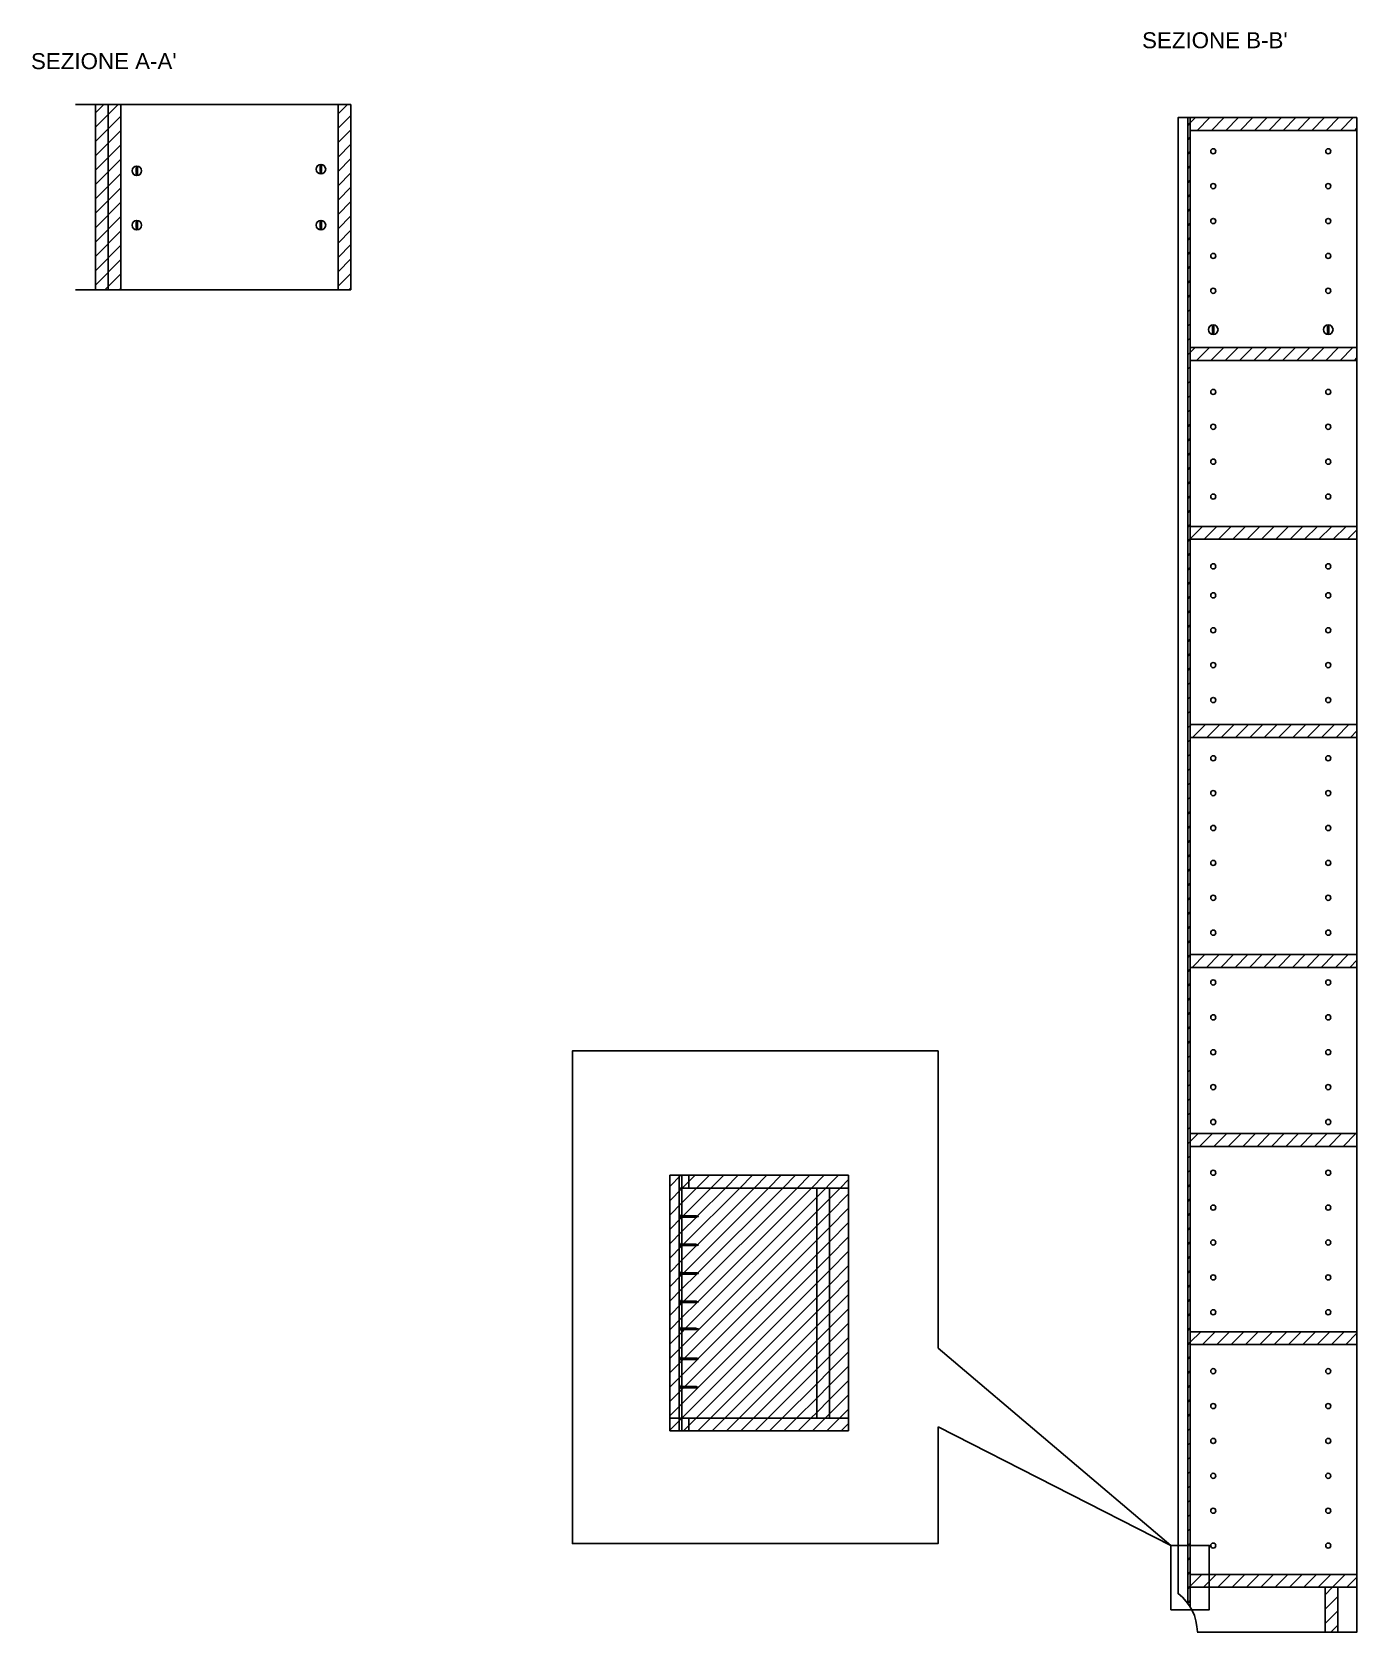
# Model space of a CAD drawing. Header units: millimetres. Extents: x 2389 to 3088, y 951 to 1751.
# Drawn here: x 2467.2 to 2674.6, y 950.5 to 1200.9 of the extents above; entities that cross this region are included whole.
import ezdxf

# ---------------------------------------------------------------- set-up
doc = ezdxf.new("R2010")
doc.units = ezdxf.units.MM
doc.layers.add('DETTAGLI', color=4, linetype='Continuous')
doc.layers.add('SEZIONI', color=1, linetype='Continuous')
doc.styles.get("Standard").update_dxf_attribs({"font": 'arial.ttf'})
pattern_1 = [(45, (-232.4712, -353.9734), (-1.122532, 1.122532), [])]
pattern_2 = [(45, (-312.0437, -273.793), (-1.122532, 1.122532), [])]

msp = doc.modelspace()

# ---------------------------------------------------------------- hatches: boundary and pattern name
h = msp.add_hatch()
h.set_pattern_fill('ANSI31', color=256, scale=0.5)
h.set_pattern_definition([(45, (48.7971, -285.9306), (-1.122532, 1.122532), [])])
h.paths.add_polyline_path([(2481.12, 1189.55), (2479.12, 1189.55), (2479.12, 1160.55), (2481.12, 1160.55)])
h.paths.add_polyline_path([(2479.12, 1189.55), (2477.12, 1189.55), (2477.12, 1160.55), (2479.12, 1160.55)])
h.paths.add_polyline_path([(2517.12, 1160.55), (2517.12, 1189.55), (2515.12, 1189.55), (2515.12, 1160.55)])
h = msp.add_hatch()
h.set_pattern_fill('ANSI31', color=256, scale=0.5)
h.set_pattern_definition(pattern_1)
h.paths.add_polyline_path([(2648.49, 1054.51), (2648.09, 1054.51), (2648.09, 1028.51), (2648.49, 1028.51)], flags=17)
h.paths.add_polyline_path([(2648.49, 957.51), (2648.09, 957.51), (2648.09, 954.99, -0.023516), (2648.49, 954.39)])
h.paths.add_polyline_path([(2648.49, 959.51), (2648.09, 959.51), (2648.09, 957.51), (2648.49, 957.51)])
h.paths.add_polyline_path([(2648.49, 1187.51), (2648.09, 1187.51), (2648.09, 959.51), (2648.49, 959.51)])
h = msp.add_hatch()
h.set_pattern_fill('ANSI31', color=256, scale=0.5)
h.set_pattern_definition(pattern_1)
h.paths.add_polyline_path([(2648.49, 1187.51), (2648.09, 1187.51), (2648.09, 1028.51), (2648.49, 1028.51)])
h = msp.add_hatch()
h.set_pattern_fill('ANSI31', color=256, scale=0.5)
h.set_pattern_definition(pattern_1)
h.paths.add_polyline_path([(2674.59, 957.51), (2674.59, 959.51), (2648.49, 959.51), (2648.49, 957.51)])
h.paths.add_polyline_path([(2674.59, 995.51), (2674.59, 997.51), (2648.49, 997.51), (2648.49, 995.51)])
h.paths.add_polyline_path([(2648.49, 1056.51), (2648.49, 1054.51), (2674.59, 1054.51), (2674.59, 1056.51)])
h.paths.add_polyline_path([(2648.49, 1028.51), (2648.49, 1026.51), (2674.59, 1026.51), (2674.59, 1028.51)])
h.paths.add_polyline_path([(2648.49, 1092.51), (2648.49, 1090.51), (2674.59, 1090.51), (2674.59, 1092.51)])
h.paths.add_polyline_path([(2648.49, 1123.51), (2648.49, 1121.51), (2674.59, 1121.51), (2674.59, 1123.51)])
h.paths.add_polyline_path([(2648.49, 1151.51), (2648.49, 1149.51), (2674.59, 1149.51), (2674.59, 1151.51)])
h.paths.add_polyline_path([(2648.49, 1187.51), (2648.49, 1185.51), (2674.59, 1185.51), (2674.59, 1187.51)])
h = msp.add_hatch()
h.set_pattern_fill('ANSI31', color=256, scale=0.5)
h.set_pattern_definition(pattern_2)
h.paths.add_polyline_path([(2592.02, 1019.98), (2590.02, 1019.98), (2590.02, 983.98), (2592.02, 983.98)])
h.paths.add_polyline_path([(2568.52, 1021.98), (2567.02, 1021.98), (2567.02, 983.98), (2568.52, 983.98)])
h.paths.add_polyline_path([(2595.02, 983.98), (2570.02, 983.98), (2570.02, 981.98), (2595.02, 981.98)])
h.paths.add_polyline_path([(2570.02, 983.98), (2568.92, 983.98), (2568.92, 981.98), (2570.02, 981.98)])
h.paths.add_polyline_path([(2568.52, 983.98), (2567.02, 983.98), (2567.02, 981.98), (2568.52, 981.98)])
h.paths.add_polyline_path([(2568.92, 983.98), (2568.52, 983.98), (2568.52, 981.98), (2568.92, 981.98)])
h.paths.add_polyline_path([(2568.92, 988.73), (2568.69, 988.73, 0.343729), (2568.59, 988.66), (2568.52, 988.43), (2568.52, 983.98), (2568.92, 983.98)])
h.paths.add_polyline_path([(2568.92, 993.18), (2568.69, 993.18, 0.343729), (2568.59, 993.11), (2568.52, 992.88), (2568.52, 989.23), (2568.6, 988.99, 0.300909), (2568.69, 988.93), (2568.92, 988.93)])
h.paths.add_polyline_path([(2568.92, 997.84), (2568.69, 997.84, 0.343729), (2568.59, 997.77), (2568.52, 997.54), (2568.52, 993.68), (2568.6, 993.44, 0.300909), (2568.69, 993.38), (2568.92, 993.38)])
h.paths.add_polyline_path([(2568.92, 1002.08), (2568.69, 1002.08, 0.343729), (2568.59, 1002.01), (2568.52, 1001.78), (2568.52, 998.34), (2568.6, 998.1, 0.300909), (2568.69, 998.04), (2568.92, 998.04)])
h.paths.add_polyline_path([(2568.92, 1006.53), (2568.69, 1006.53, 0.343729), (2568.59, 1006.46), (2568.52, 1006.23), (2568.52, 1002.58), (2568.6, 1002.34, 0.300909), (2568.69, 1002.28), (2568.92, 1002.28)])
h.paths.add_polyline_path([(2568.92, 1010.98), (2568.69, 1010.98, 0.343729), (2568.59, 1010.91), (2568.52, 1010.68), (2568.52, 1007.03), (2568.6, 1006.79, 0.300909), (2568.69, 1006.73), (2568.92, 1006.73)])
h.paths.add_polyline_path([(2568.92, 1015.43), (2568.69, 1015.43, 0.343729), (2568.59, 1015.36), (2568.52, 1015.13), (2568.52, 1011.48), (2568.6, 1011.24, 0.300909), (2568.69, 1011.18), (2568.92, 1011.18)])
h.paths.add_polyline_path([(2568.92, 1019.98), (2568.52, 1019.98), (2568.52, 1015.93), (2568.6, 1015.69, 0.300909), (2568.69, 1015.63), (2568.92, 1015.63)])
h.paths.add_polyline_path([(2568.92, 1021.98), (2568.52, 1021.98), (2568.52, 1019.98), (2568.92, 1019.98)])
h.paths.add_polyline_path([(2570.02, 1021.98), (2568.92, 1021.98), (2568.92, 1019.98), (2570.02, 1019.98)])
h.paths.add_polyline_path([(2595.02, 1021.98), (2570.02, 1021.98), (2570.02, 1019.98), (2595.02, 1019.98)])
h = msp.add_hatch()
h.set_pattern_fill('ANSI31', color=256, scale=0.5)
h.set_pattern_definition(pattern_2)
h.paths.add_polyline_path([(2571.52, 1002.18), (2571.26, 1002.12), (2571.25, 1002.07), (2571.23, 1002.11), (2571.11, 1002.08), (2571.1, 1002.08), (2568.92, 1002.08), (2568.92, 998.07), (2568.93, 998.04), (2571.21, 998.04), (2571.21, 998.05), (2571.24, 998.01), (2571.52, 997.94), (2571.26, 997.88), (2571.25, 997.83), (2571.23, 997.87), (2571.11, 997.84), (2571.1, 997.84), (2568.92, 997.84), (2568.92, 993.41), (2568.93, 993.38), (2571.21, 993.38), (2571.21, 993.39), (2571.24, 993.35), (2571.52, 993.28), (2571.26, 993.22), (2571.25, 993.17), (2571.23, 993.21), (2571.11, 993.18), (2571.1, 993.18), (2568.92, 993.18), (2568.92, 988.96), (2568.93, 988.93), (2571.21, 988.93), (2571.21, 988.94), (2571.24, 988.9), (2571.52, 988.83), (2571.26, 988.77), (2571.25, 988.72), (2571.23, 988.76), (2571.11, 988.73), (2571.1, 988.73), (2568.92, 988.73), (2568.92, 983.98), (2570.02, 983.98), (2590.02, 983.98), (2590.02, 1019.98), (2568.92, 1019.98), (2568.92, 1015.66), (2568.93, 1015.63), (2571.21, 1015.63), (2571.21, 1015.64), (2571.24, 1015.6), (2571.52, 1015.53), (2571.26, 1015.47), (2571.25, 1015.42), (2571.23, 1015.46), (2571.11, 1015.43), (2571.1, 1015.43), (2568.92, 1015.43), (2568.92, 1011.21), (2568.93, 1011.18), (2571.21, 1011.18), (2571.21, 1011.19), (2571.24, 1011.15), (2571.52, 1011.08), (2571.26, 1011.02), (2571.25, 1010.97), (2571.23, 1011.01), (2571.11, 1010.98), (2571.1, 1010.98), (2568.92, 1010.98), (2568.92, 1006.76), (2568.93, 1006.73), (2571.21, 1006.73), (2571.21, 1006.74), (2571.24, 1006.7), (2571.52, 1006.63), (2571.26, 1006.57), (2571.25, 1006.52), (2571.23, 1006.56), (2571.11, 1006.53), (2571.1, 1006.53), (2568.92, 1006.53), (2568.92, 1002.31), (2568.93, 1002.28), (2571.21, 1002.28), (2571.21, 1002.29), (2571.24, 1002.25)])
h.paths.add_polyline_path([(2595.02, 1019.98), (2592.02, 1019.98), (2592.02, 983.98), (2595.02, 983.98)])
h = msp.add_hatch()
h.set_pattern_fill('ANSI31', color=256, scale=0.5)
h.set_pattern_definition(pattern_1)
h.paths.add_polyline_path([(2671.59, 957.51), (2669.59, 957.51), (2669.59, 950.51), (2671.59, 950.51)])

# ---------------------------------------------------------------- linework, layer by layer
for p, q in [((2517.12, 1189.55), (2473.99, 1189.55)), ((2477.12, 1189.55), (2477.12, 1160.55)), ((2479.12, 1160.55), (2479.12, 1189.55)), ((2481.12, 1189.55), (2481.12, 1160.55)), ((2515.12, 1160.55), (2515.12, 1189.55)), ((2517.12, 1189.55), (2517.12, 1160.55)), ((2648.09, 1187.51), (2648.09, 954.99)), ((2648.49, 1187.51), (2648.49, 954.39)), ((2648.49, 1185.51), (2674.59, 1185.51)), ((2517.12, 1160.55), (2473.99, 1160.55)), ((2674.59, 1151.51), (2648.49, 1151.51)), ((2648.49, 1149.51), (2674.59, 1149.51)), ((2674.59, 1123.51), (2648.49, 1123.51)), ((2648.49, 1121.51), (2674.59, 1121.51)), ((2674.59, 1092.51), (2648.49, 1092.51)), ((2648.49, 1090.51), (2674.59, 1090.51)), ((2674.59, 1056.51), (2648.49, 1056.51)), ((2648.49, 1054.51), (2674.59, 1054.51)), ((2648.49, 1028.51), (2674.59, 1028.51)), ((2674.59, 1026.51), (2648.49, 1026.51)), ((2567.02, 983.98), (2567.02, 1021.98)), ((2568.52, 1021.98), (2567.02, 1021.98)), ((2568.52, 983.98), (2568.52, 1021.98)), ((2568.52, 1021.98), (2568.92, 1021.98)), ((2568.92, 1021.98), (2595.02, 1021.98)), ((2568.92, 1019.98), (2568.92, 1021.98)), ((2570.02, 1019.98), (2570.02, 1021.98)), ((2595.02, 1021.98), (2595.02, 1019.98)), ((2568.52, 1019.98), (2568.92, 1019.98)), ((2568.92, 1019.98), (2595.02, 1019.98)), ((2568.92, 1015.63), (2568.92, 1019.98)), ((2590.02, 983.98), (2590.02, 1019.98)), ((2592.02, 1019.98), (2592.02, 983.98)), ((2595.02, 981.98), (2595.02, 1019.98)), ((2568.73, 1015.63), (2568.8, 1015.43)), ((2568.83, 1015.63), (2568.9, 1015.43)), ((2568.92, 1006.73), (2568.92, 1015.43)), ((2568.93, 1015.63), (2569, 1015.43)), ((2569.03, 1015.63), (2569.1, 1015.43)), ((2569.13, 1015.63), (2569.2, 1015.43)), ((2569.23, 1015.63), (2569.3, 1015.43)), ((2569.33, 1015.63), (2569.4, 1015.43)), ((2569.43, 1015.63), (2569.5, 1015.43)), ((2569.53, 1015.63), (2569.6, 1015.43)), ((2569.63, 1015.63), (2569.7, 1015.43)), ((2569.73, 1015.63), (2569.8, 1015.43)), ((2569.83, 1015.63), (2569.9, 1015.43)), ((2569.93, 1015.63), (2570, 1015.43)), ((2570.03, 1015.63), (2570.1, 1015.43)), ((2570.13, 1015.63), (2570.2, 1015.43)), ((2570.23, 1015.63), (2570.3, 1015.43)), ((2570.33, 1015.63), (2570.4, 1015.43)), ((2570.43, 1015.63), (2570.5, 1015.43)), ((2570.53, 1015.63), (2570.6, 1015.43)), ((2570.63, 1015.63), (2570.7, 1015.43)), ((2570.73, 1015.63), (2570.8, 1015.43)), ((2570.83, 1015.63), (2570.9, 1015.43)), ((2570.93, 1015.63), (2571, 1015.43)), ((2571.03, 1015.63), (2571.1, 1015.43)), ((2568.73, 1011.18), (2568.8, 1010.98)), ((2568.83, 1011.18), (2568.9, 1010.98)), ((2568.93, 1011.18), (2569, 1010.98)), ((2569.03, 1011.18), (2569.1, 1010.98)), ((2569.13, 1011.18), (2569.2, 1010.98)), ((2569.23, 1011.18), (2569.3, 1010.98)), ((2569.33, 1011.18), (2569.4, 1010.98)), ((2569.43, 1011.18), (2569.5, 1010.98)), ((2569.53, 1011.18), (2569.6, 1010.98)), ((2569.63, 1011.18), (2569.7, 1010.98)), ((2569.73, 1011.18), (2569.8, 1010.98)), ((2569.83, 1011.18), (2569.9, 1010.98)), ((2569.93, 1011.18), (2570, 1010.98)), ((2570.03, 1011.18), (2570.1, 1010.98)), ((2570.13, 1011.18), (2570.2, 1010.98)), ((2570.23, 1011.18), (2570.3, 1010.98)), ((2570.33, 1011.18), (2570.4, 1010.98)), ((2570.43, 1011.18), (2570.5, 1010.98)), ((2570.53, 1011.18), (2570.6, 1010.98)), ((2570.63, 1011.18), (2570.7, 1010.98)), ((2570.73, 1011.18), (2570.8, 1010.98)), ((2570.83, 1011.18), (2570.9, 1010.98)), ((2570.93, 1011.18), (2571, 1010.98)), ((2571.03, 1011.18), (2571.1, 1010.98)), ((2568.73, 1006.73), (2568.8, 1006.53)), ((2568.83, 1006.73), (2568.9, 1006.53)), ((2568.93, 1006.73), (2569, 1006.53)), ((2569.03, 1006.73), (2569.1, 1006.53)), ((2569.13, 1006.73), (2569.2, 1006.53)), ((2569.23, 1006.73), (2569.3, 1006.53)), ((2569.33, 1006.73), (2569.4, 1006.53)), ((2569.43, 1006.73), (2569.5, 1006.53)), ((2569.53, 1006.73), (2569.6, 1006.53)), ((2569.63, 1006.73), (2569.7, 1006.53)), ((2569.73, 1006.73), (2569.8, 1006.53)), ((2569.83, 1006.73), (2569.9, 1006.53)), ((2569.93, 1006.73), (2570, 1006.53)), ((2570.03, 1006.73), (2570.1, 1006.53)), ((2570.13, 1006.73), (2570.2, 1006.53)), ((2570.23, 1006.73), (2570.3, 1006.53)), ((2570.33, 1006.73), (2570.4, 1006.53)), ((2570.43, 1006.73), (2570.5, 1006.53)), ((2570.53, 1006.73), (2570.6, 1006.53)), ((2570.63, 1006.73), (2570.7, 1006.53)), ((2570.73, 1006.73), (2570.8, 1006.53)), ((2570.83, 1006.73), (2570.9, 1006.53)), ((2570.93, 1006.73), (2571, 1006.53)), ((2571.03, 1006.73), (2571.1, 1006.53)), ((2568.92, 1002.28), (2568.92, 1006.53)), ((2568.73, 1002.28), (2568.8, 1002.08)), ((2568.83, 1002.28), (2568.9, 1002.08)), ((2568.92, 993.38), (2568.92, 1002.08)), ((2568.93, 1002.28), (2569, 1002.08)), ((2569.03, 1002.28), (2569.1, 1002.08)), ((2569.13, 1002.28), (2569.2, 1002.08)), ((2569.23, 1002.28), (2569.3, 1002.08)), ((2569.33, 1002.28), (2569.4, 1002.08)), ((2569.43, 1002.28), (2569.5, 1002.08)), ((2569.53, 1002.28), (2569.6, 1002.08)), ((2569.63, 1002.28), (2569.7, 1002.08)), ((2569.73, 1002.28), (2569.8, 1002.08)), ((2569.83, 1002.28), (2569.9, 1002.08)), ((2569.93, 1002.28), (2570, 1002.08)), ((2570.03, 1002.28), (2570.1, 1002.08)), ((2570.13, 1002.28), (2570.2, 1002.08)), ((2570.23, 1002.28), (2570.3, 1002.08)), ((2570.33, 1002.28), (2570.4, 1002.08)), ((2570.43, 1002.28), (2570.5, 1002.08)), ((2570.53, 1002.28), (2570.6, 1002.08)), ((2570.63, 1002.28), (2570.7, 1002.08)), ((2570.73, 1002.28), (2570.8, 1002.08)), ((2570.83, 1002.28), (2570.9, 1002.08)), ((2570.93, 1002.28), (2571, 1002.08)), ((2571.03, 1002.28), (2571.1, 1002.08)), ((2568.73, 998.04), (2568.8, 997.84)), ((2568.83, 998.04), (2568.9, 997.84)), ((2568.93, 998.04), (2569, 997.84)), ((2569.03, 998.04), (2569.1, 997.84)), ((2569.13, 998.04), (2569.2, 997.84)), ((2569.23, 998.04), (2569.3, 997.84)), ((2569.33, 998.04), (2569.4, 997.84)), ((2569.43, 998.04), (2569.5, 997.84)), ((2569.53, 998.04), (2569.6, 997.84)), ((2569.63, 998.04), (2569.7, 997.84)), ((2569.73, 998.04), (2569.8, 997.84)), ((2569.83, 998.04), (2569.9, 997.84)), ((2569.93, 998.04), (2570, 997.84)), ((2570.03, 998.04), (2570.1, 997.84)), ((2570.13, 998.04), (2570.2, 997.84)), ((2570.23, 998.04), (2570.3, 997.84)), ((2570.33, 998.04), (2570.4, 997.84)), ((2570.43, 998.04), (2570.5, 997.84)), ((2570.53, 998.04), (2570.6, 997.84)), ((2570.63, 998.04), (2570.7, 997.84)), ((2570.73, 998.04), (2570.8, 997.84)), ((2570.83, 998.04), (2570.9, 997.84)), ((2570.93, 998.04), (2571, 997.84)), ((2571.03, 998.04), (2571.1, 997.84)), ((2648.49, 997.51), (2674.59, 997.51)), ((2674.59, 995.51), (2648.49, 995.51)), ((2568.73, 993.38), (2568.8, 993.18)), ((2568.83, 993.38), (2568.9, 993.18)), ((2568.92, 988.93), (2568.92, 993.18)), ((2568.93, 993.38), (2569, 993.18)), ((2569.03, 993.38), (2569.1, 993.18)), ((2569.13, 993.38), (2569.2, 993.18)), ((2569.23, 993.38), (2569.3, 993.18)), ((2569.33, 993.38), (2569.4, 993.18)), ((2569.43, 993.38), (2569.5, 993.18)), ((2569.53, 993.38), (2569.6, 993.18)), ((2569.63, 993.38), (2569.7, 993.18)), ((2569.73, 993.38), (2569.8, 993.18)), ((2569.83, 993.38), (2569.9, 993.18)), ((2569.93, 993.38), (2570, 993.18)), ((2570.03, 993.38), (2570.1, 993.18)), ((2570.13, 993.38), (2570.2, 993.18)), ((2570.23, 993.38), (2570.3, 993.18)), ((2570.33, 993.38), (2570.4, 993.18)), ((2570.43, 993.38), (2570.5, 993.18)), ((2570.53, 993.38), (2570.6, 993.18)), ((2570.63, 993.38), (2570.7, 993.18)), ((2570.73, 993.38), (2570.8, 993.18)), ((2570.83, 993.38), (2570.9, 993.18)), ((2570.93, 993.38), (2571, 993.18)), ((2571.03, 993.38), (2571.1, 993.18)), ((2568.73, 988.93), (2568.8, 988.73)), ((2568.83, 988.93), (2568.9, 988.73)), ((2568.92, 983.98), (2568.92, 988.73)), ((2568.93, 988.93), (2569, 988.73)), ((2569.03, 988.93), (2569.1, 988.73)), ((2569.13, 988.93), (2569.2, 988.73)), ((2569.23, 988.93), (2569.3, 988.73)), ((2569.33, 988.93), (2569.4, 988.73)), ((2569.43, 988.93), (2569.5, 988.73)), ((2569.53, 988.93), (2569.6, 988.73)), ((2569.63, 988.93), (2569.7, 988.73)), ((2569.73, 988.93), (2569.8, 988.73)), ((2569.83, 988.93), (2569.9, 988.73)), ((2569.93, 988.93), (2570, 988.73)), ((2570.03, 988.93), (2570.1, 988.73)), ((2570.13, 988.93), (2570.2, 988.73)), ((2570.23, 988.93), (2570.3, 988.73)), ((2570.33, 988.93), (2570.4, 988.73)), ((2570.43, 988.93), (2570.5, 988.73)), ((2570.53, 988.93), (2570.6, 988.73)), ((2570.63, 988.93), (2570.7, 988.73)), ((2570.73, 988.93), (2570.8, 988.73)), ((2570.83, 988.93), (2570.9, 988.73)), ((2570.93, 988.93), (2571, 988.73)), ((2571.03, 988.93), (2571.1, 988.73)), ((2567.02, 981.98), (2567.02, 983.98)), ((2567.02, 983.98), (2568.52, 983.98)), ((2568.52, 981.98), (2567.02, 981.98)), ((2568.52, 981.98), (2568.52, 983.98)), ((2568.52, 983.98), (2568.92, 983.98)), ((2568.92, 981.98), (2568.52, 981.98)), ((2568.92, 981.98), (2568.92, 983.98)), ((2568.92, 983.98), (2570.02, 983.98)), ((2570.02, 981.98), (2568.92, 981.98)), ((2595.02, 983.98), (2570.02, 983.98)), ((2570.02, 981.98), (2570.02, 983.98)), ((2595.02, 981.98), (2570.02, 981.98)), ((2592.02, 983.98), (2590.02, 983.98)), ((2648.49, 959.51), (2674.59, 959.51)), ((2674.59, 957.51), (2648.49, 957.51)), ((2669.59, 957.51), (2669.59, 950.51)), ((2671.59, 950.51), (2671.59, 957.51))]:
    msp.add_line(p, q)
for points in [[(2674.59, 1187.51), (2646.59, 1187.51), (2646.59, 956.51)], [(2649.59, 950.51), (2674.59, 950.51), (2674.59, 1187.51)]]:
    msp.add_lwpolyline(points)
for points in [[(2483.49, 1179.72), (2483.72, 1179.72), (2483.72, 1178.94), (2483.49, 1178.94)], [(2512.29, 1179.97), (2512.52, 1179.97), (2512.52, 1179.18), (2512.29, 1179.18)], [(2483.49, 1178.82), (2483.72, 1178.82), (2483.72, 1178.69), (2483.49, 1178.69)], [(2512.29, 1179.07), (2512.52, 1179.07), (2512.52, 1178.94), (2512.29, 1178.94)], [(2483.49, 1171.21), (2483.72, 1171.21), (2483.72, 1170.42), (2483.49, 1170.42)], [(2483.49, 1170.31), (2483.72, 1170.31), (2483.72, 1170.18), (2483.49, 1170.18)], [(2512.29, 1171.21), (2512.52, 1171.21), (2512.52, 1170.42), (2512.29, 1170.42)], [(2512.29, 1170.31), (2512.52, 1170.31), (2512.52, 1170.18), (2512.29, 1170.18)], [(2651.96, 1154.85), (2652.2, 1154.85), (2652.2, 1154.07), (2651.96, 1154.07)], [(2669.96, 1154.85), (2670.2, 1154.85), (2670.2, 1154.07), (2669.96, 1154.07)], [(2651.96, 1153.95), (2652.2, 1153.95), (2652.2, 1153.82), (2651.96, 1153.82)], [(2669.96, 1153.95), (2670.2, 1153.95), (2670.2, 1153.82), (2669.96, 1153.82)]]:
    msp.add_lwpolyline(points, close=True)
for points in [[(2571.2, 1015.61), (2571.15, 1015.62, 0.044876), (2571.09, 1015.63), (2568.69, 1015.63, -0.300909), (2568.6, 1015.69), (2568.52, 1015.93), (2568.52, 1015.13), (2568.6, 1015.37, -0.300909), (2568.69, 1015.43), (2571.09, 1015.43, 0.044876), (2571.15, 1015.44), (2571.23, 1015.46), (2571.25, 1015.42), (2571.26, 1015.47), (2571.52, 1015.53), (2571.24, 1015.6), (2571.21, 1015.64)], [(2571.2, 1011.16), (2571.15, 1011.17, 0.044876), (2571.09, 1011.18), (2568.69, 1011.18, -0.300909), (2568.6, 1011.24), (2568.52, 1011.48), (2568.52, 1010.68), (2568.6, 1010.92, -0.300909), (2568.69, 1010.98), (2571.09, 1010.98, 0.044876), (2571.15, 1010.99), (2571.23, 1011.01), (2571.25, 1010.97), (2571.26, 1011.02), (2571.52, 1011.08), (2571.24, 1011.15), (2571.21, 1011.19)], [(2571.2, 1006.71), (2571.15, 1006.72, 0.044876), (2571.09, 1006.73), (2568.69, 1006.73, -0.300909), (2568.6, 1006.79), (2568.52, 1007.03), (2568.52, 1006.23), (2568.6, 1006.47, -0.300909), (2568.69, 1006.53), (2571.09, 1006.53, 0.044876), (2571.15, 1006.54), (2571.23, 1006.56), (2571.25, 1006.52), (2571.26, 1006.57), (2571.52, 1006.63), (2571.24, 1006.7), (2571.21, 1006.74)], [(2571.2, 1002.26), (2571.15, 1002.27, 0.044876), (2571.09, 1002.28), (2568.69, 1002.28, -0.300909), (2568.6, 1002.34), (2568.52, 1002.58), (2568.52, 1001.78), (2568.6, 1002.02, -0.300909), (2568.69, 1002.08), (2571.09, 1002.08, 0.044876), (2571.15, 1002.09), (2571.23, 1002.11), (2571.25, 1002.07), (2571.26, 1002.12), (2571.52, 1002.18), (2571.24, 1002.25), (2571.21, 1002.29)], [(2571.2, 998.02), (2571.15, 998.03, 0.044876), (2571.09, 998.04), (2568.69, 998.04, -0.300909), (2568.6, 998.1), (2568.52, 998.34), (2568.52, 997.54), (2568.6, 997.78, -0.300909), (2568.69, 997.84), (2571.09, 997.84, 0.044876), (2571.15, 997.85), (2571.23, 997.87), (2571.25, 997.83), (2571.26, 997.88), (2571.52, 997.94), (2571.24, 998.01), (2571.21, 998.05)], [(2571.2, 993.36), (2571.15, 993.37, 0.044876), (2571.09, 993.38), (2568.69, 993.38, -0.300909), (2568.6, 993.44), (2568.52, 993.68), (2568.52, 992.88), (2568.6, 993.12, -0.300909), (2568.69, 993.18), (2571.09, 993.18, 0.044876), (2571.15, 993.19), (2571.23, 993.21), (2571.25, 993.17), (2571.26, 993.22), (2571.52, 993.28), (2571.24, 993.35), (2571.21, 993.39)], [(2571.2, 988.91), (2571.15, 988.92, 0.044876), (2571.09, 988.93), (2568.69, 988.93, -0.300909), (2568.6, 988.99), (2568.52, 989.23), (2568.52, 988.43), (2568.6, 988.67, -0.300909), (2568.69, 988.73), (2571.09, 988.73, 0.044876), (2571.15, 988.74), (2571.23, 988.76), (2571.25, 988.72), (2571.26, 988.77), (2571.52, 988.83), (2571.24, 988.9), (2571.21, 988.94)]]:
    msp.add_lwpolyline(points, format="xyb", close=True)
for centre, radius in [((2652.09, 1182.24), 0.4), ((2670.09, 1182.24), 0.4), ((2483.61, 1179.18), 0.749), ((2512.42, 1179.43), 0.749), ((2652.09, 1176.78), 0.4), ((2670.09, 1176.78), 0.4), ((2483.61, 1170.67), 0.749), ((2512.42, 1170.67), 0.749), ((2652.09, 1171.32), 0.4), ((2670.09, 1171.32), 0.4), ((2652.09, 1165.86), 0.4), ((2670.09, 1165.86), 0.4), ((2652.09, 1160.4), 0.4), ((2670.09, 1160.4), 0.4), ((2652.09, 1154.32), 0.749), ((2670.09, 1154.32), 0.749), ((2652.09, 1144.58), 0.4), ((2670.09, 1144.58), 0.4), ((2652.09, 1139.12), 0.4), ((2670.09, 1139.12), 0.4), ((2652.09, 1133.66), 0.4), ((2670.09, 1133.66), 0.4), ((2652.09, 1128.2), 0.4), ((2670.09, 1128.2), 0.4), ((2652.09, 1117.28), 0.4), ((2670.09, 1117.28), 0.4), ((2652.09, 1112.74), 0.4), ((2670.09, 1112.74), 0.4), ((2652.09, 1107.28), 0.4), ((2670.09, 1107.28), 0.4), ((2652.09, 1101.82), 0.4), ((2670.09, 1101.82), 0.4), ((2652.09, 1096.36), 0.4), ((2670.09, 1096.36), 0.4), ((2652.09, 1087.25), 0.4), ((2670.09, 1087.25), 0.4), ((2652.09, 1081.79), 0.4), ((2670.09, 1081.79), 0.4), ((2652.09, 1076.33), 0.4), ((2670.09, 1076.33), 0.4), ((2652.09, 1070.87), 0.4), ((2670.09, 1070.87), 0.4), ((2652.09, 1065.41), 0.4), ((2670.09, 1065.41), 0.4), ((2652.09, 1059.95), 0.4), ((2670.09, 1059.95), 0.4), ((2652.09, 1052.16), 0.4), ((2670.09, 1052.16), 0.4), ((2652.09, 1046.7), 0.4), ((2670.09, 1046.7), 0.4), ((2652.09, 1041.24), 0.4), ((2670.09, 1041.24), 0.4), ((2652.09, 1035.78), 0.4), ((2670.09, 1035.78), 0.4), ((2652.09, 1030.32), 0.4), ((2670.09, 1030.32), 0.4), ((2652.09, 1022.39), 0.4), ((2670.09, 1022.39), 0.4), ((2652.09, 1016.93), 0.4), ((2670.09, 1016.93), 0.4), ((2652.09, 1011.47), 0.4), ((2670.09, 1011.47), 0.4), ((2652.09, 1006.01), 0.4), ((2670.09, 1006.01), 0.4), ((2652.09, 1000.55), 0.4), ((2670.09, 1000.55), 0.4), ((2652.09, 991.33), 0.4), ((2670.09, 991.33), 0.4), ((2652.09, 985.87), 0.4), ((2670.09, 985.87), 0.4), ((2652.09, 980.41), 0.4), ((2670.09, 980.41), 0.4), ((2652.09, 974.95), 0.4), ((2670.09, 974.95), 0.4), ((2652.09, 969.49), 0.4), ((2670.09, 969.49), 0.4), ((2652.09, 964.03), 0.4), ((2670.09, 964.03), 0.4)]:
    msp.add_circle(centre, radius)
msp.add_arc((2641.95, 950.44), 7.65, 0.5424, 52.5877)
at = {"layer": 'DETTAGLI'}
for q in [(2609.02, 994.94), (2609.02, 982.61)]:
    msp.add_line((2645.46, 964.05), q, dxfattribs=at)
for points in [[(2609.02, 982.61), (2609.02, 964.35), (2551.79, 964.35), (2551.79, 1041.44), (2587.16, 1041.44)], [(2587.16, 1041.44), (2609.02, 1041.44), (2609.02, 994.94)]]:
    msp.add_lwpolyline(points, dxfattribs=at)
msp.add_lwpolyline([(2645.46, 964.05), (2651.46, 964.05), (2651.46, 953.99), (2645.46, 953.99)], close=True, dxfattribs=at)

# ---------------------------------------------------------------- texts
at = {"layer": 'SEZIONI', "char_height": 2.5, "attachment_point": 1}
for s, width, insert in [("SEZIONE B-B'", 50.9953, (2640.95, 1200.86)), ("SEZIONE A-A'", 41.1078, (2467.05, 1197.59))]:
    msp.add_mtext_dynamic_manual_height_columns(s, width=width, gutter_width=12.5, heights=[0], dxfattribs=dict(at, insert=insert))

doc.saveas('drawing.dxf')
